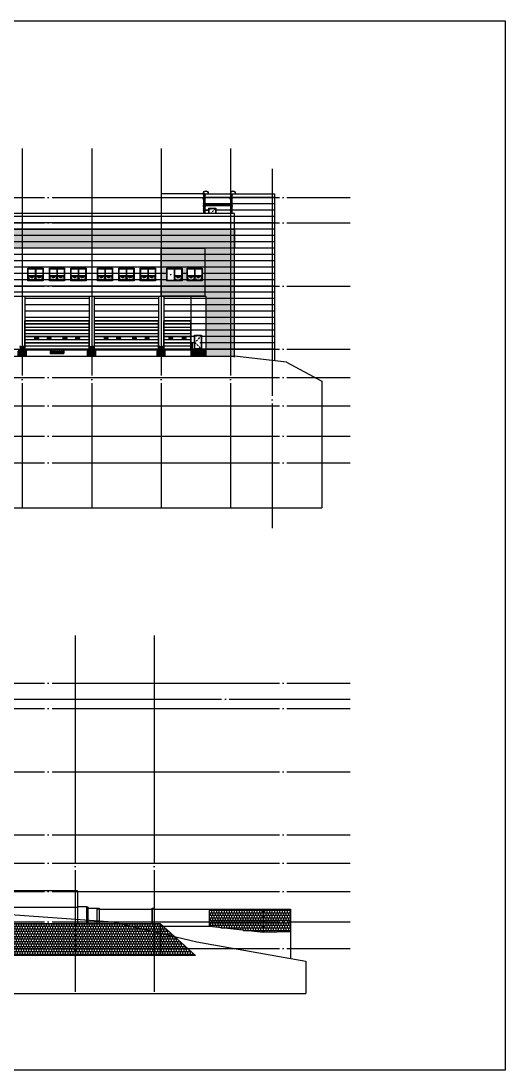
# Model space of a CAD drawing. Header units: millimetres. Extents: x -8000 to 205000, y 0 to 166200.
# Drawn here: x 128344 to 205000, y 0 to 166200 of the extents above; entities that cross this region are included whole.
import ezdxf

# ---------------------------------------------------------------- set-up
doc = ezdxf.new("R2010")
doc.units = ezdxf.units.MM
doc.header["$LTSCALE"] = 600
doc.header["$MEASUREMENT"] = 0
doc.linetypes.add('CEN', pattern=[62, 60, -1, 0, -1])
doc.linetypes.add('DASHED', pattern=[0.75, 0.5, -0.25])
doc.layers.get('0').update_dxf_attribs({"linetype": 'CONTINUOUS'})
for name, color, linetype in [('A-ANNO-SYMB', 7, 'CONTINUOUS'), ('A-CEN', 1, 'CEN'), ('A-CEN3', 1, 'CEN'), ('A-ELEV-GL', 2, 'CONTINUOUS'), ('A-ELEV-HAT1', 253, 'CONTINUOUS'), ('A-ELEV-MATR1', 8, 'CONTINUOUS'), ('A-ELEV-MATR3', 6, 'CONTINUOUS'), ('A-ELEV-MATR4', 9, 'CONTINUOUS'), ('A-ELEV-OUT1', 2, 'CONTINUOUS'), ('A-ELEV-OUT2', 3, 'CONTINUOUS'), ('A-ELEV-OUT3', 6, 'CONTINUOUS'), ('A-ELEV-OUT4', 9, 'CONTINUOUS'), ('A-ELEV-OUT5', 4, 'CONTINUOUS'), ('A-ELEV-WIN', 4, 'CONTINUOUS'), ('A-ELEV-WIN-OPEN', 6, 'DASHED'), ('A-ELEV-WIN-PAT3', 252, 'CONTINUOUS'), ('A-SECT-ELEV', 8, 'CONTINUOUS'), ('ELE2', 3, 'CONTINUOUS'), ('색상1', 252, 'CONTINUOUS'), ('색상2', 40, 'CONTINUOUS'), ('충돌방지대', 6, 'CONTINUOUS')]:
    doc.layers.add(name, color=color, linetype=linetype)
doc.layers.add('Defpoint', color=161, linetype='CONTINUOUS', plot=False)
pattern_1 = [(0, (-2782051.82, 626925.8), (0, 400), []), (90, (-2782051.82, 626925.78), (-200, 400), [400, -400])]

# ---------------------------------------------------------------- blocks, each defined once
blk = doc.blocks.new('G$C32E273B9')
at = {"layer": 'A-CEN3'}
for p, q in [((410, 2350), (853, 2350)), ((410, 550), (853, 550))]:
    blk.add_line(p, q, dxfattribs=at)
at = {"layer": 'A-ELEV-MATR3'}
for p, q in [((0, 2575), (0, 2500)), ((40, 2575), (40, 2500)), ((570, 2380), (579, 2380)), ((579, 2365), (570, 2365)), ((579, 2335), (570, 2335)), ((570, 2320), (579, 2320)), ((579, 2380), (579, 2320)), ((579, 2365), (750, 2365)), ((579, 2335), (750, 2335)), ((750, 2575), (750, 2500)), ((750, 2500), (750, 1500)), ((790, 2575), (790, 2500)), ((790, 2500), (790, 1500)), ((570, 580), (579, 580)), ((579, 565), (570, 565)), ((579, 535), (570, 535)), ((570, 520), (579, 520)), ((579, 580), (579, 520)), ((579, 565), (750, 565)), ((579, 535), (750, 535)), ((750, 1350), (750, -600)), ((790, 1350), (790, -600))]:
    blk.add_line(p, q, dxfattribs=at)
for centre in [(770, 2500), (770, 2200), (770, 1900), (770, 1600), (770, 1300), (770, 1000), (770, 700), (770, 400), (770, 100), (770, -200)]:
    blk.add_circle(centre, 10, dxfattribs=at)
for centre, radius, start, end in [((395, 2575), 395, 0, 180), ((395, 2575), 355, 0, 180), ((750, 2350), 15, 270, 90), ((750, 550), 15, 270, 90)]:
    blk.add_arc(centre, radius, start, end, dxfattribs=at)
blk = doc.blocks.new('기둥 충돌방지-01')
at = {"layer": 'A-ELEV-HAT1'}
h = blk.add_hatch(color=256, dxfattribs=at)
h.dxf.hatch_style = 1
edge = h.paths.add_edge_path()
edge.add_line((0, 612), (0, 367))
edge.add_line((0, 367), (212, 558))
edge.add_line((212, 558), (212, 800))
edge.add_arc((162, 800), 50, 0, 2.91946)
edge.add_line((212, 803), (0, 612))
edge = h.paths.add_edge_path()
edge.add_line((800, 1087), (800, 1331))
edge.add_line((800, 1331), (292, 875))
edge.add_arc((162, 800), 150, 360, 29.84213, ccw=False)
edge.add_line((312, 800), (312, 648))
edge.add_line((312, 648), (488, 806))
edge.add_arc((638, 800), 150, 90, 177.65554, ccw=False)
edge.add_line((638, 950), (648, 950))
edge.add_line((648, 950), (800, 1087))
h.paths.add_polyline_path([(0, 0), (138, 0), (212, 67), (212, 312), (0, 119)])
h.paths.add_polyline_path([(488, 8), (488, 95), (381, 0), (448, 0), (448, 8)])
h.paths.add_polyline_path([(588, 184), (588, 8), (628, 8), (628, 0), (641, 0), (800, 141), (800, 371)])
h.paths.add_polyline_path([(488, 563), (312, 403), (312, 158), (488, 318)])
h.paths.add_polyline_path([(0, 950), (104, 950), (715, 1500), (443, 1500), (0, 1102)])
h.paths.add_polyline_path([(588, 654), (588, 409), (800, 602), (800, 847)])
h.paths.add_polyline_path([(0, 1346), (171, 1500), (0, 1500)])
for points in [[(0, 1346), (171, 1500), (0, 1500)], [(0, 950), (104, 950), (715, 1500), (443, 1500), (0, 1102)], [(0, 0), (138, 0), (212, 67), (212, 312), (0, 119)], [(488, 563), (312, 403), (312, 158), (488, 318)], [(488, 8), (488, 95), (381, 0), (448, 0), (448, 8)], [(588, 654), (588, 409), (800, 602), (800, 847)], [(588, 184), (588, 8), (628, 8), (628, 0), (641, 0), (800, 141), (800, 371)]]:
    blk.add_lwpolyline(points, close=True, dxfattribs=at)
for points in [[(0, 612), (0, 367), (212, 558), (212, 800, 0.0127392), (212, 803)], [(800, 1087), (800, 1331), (292, 875, -0.1309518), (312, 800), (312, 648), (488, 806, -0.4022789), (638, 950), (648, 950)]]:
    blk.add_lwpolyline(points, format="xyb", close=True, dxfattribs=at)
at = {"layer": 'A-ELEV-OUT1'}
for p, q in [((0, 0), (0, 850)), ((800, 0), (800, 850))]:
    blk.add_line(p, q, dxfattribs=at)
at = {"layer": 'A-ELEV-OUT4'}
for p, q in [((0, 1102), (443, 1500)), ((0, 1346), (171, 1500)), ((0, 1500), (800, 1500)), ((0, 612), (212, 803)), ((0, 367), (212, 558)), ((0, 119), (212, 312)), ((104, 950), (715, 1500)), ((138, 0), (212, 67)), ((312, 893), (800, 1331)), ((312, 648), (488, 806)), ((312, 403), (488, 563)), ((312, 158), (488, 318)), ((381, 0), (488, 95)), ((588, 654), (800, 847)), ((588, 409), (800, 602)), ((588, 184), (800, 371)), ((641, 0), (800, 141)), ((648, 950), (800, 1087)), ((493, 0), (493, 0))]:
    blk.add_line(p, q, dxfattribs=at)
at = {"layer": '충돌방지대'}
for p, q in [((-296, 8), (-116, 8)), ((-296, 0), (-296, 8)), ((-256, 8), (-256, 800)), ((-156, 8), (-156, 800)), ((-116, 0), (-116, 8)), ((-106, 950), (162, 950)), ((-106, 850), (162, 850)), ((172, 8), (352, 8)), ((172, 0), (172, 8)), ((212, 800), (212, 8)), ((312, 800), (312, 8)), ((352, 0), (352, 8)), ((628, 8), (448, 8)), ((448, 0), (448, 8)), ((488, 800), (488, 8)), ((588, 800), (588, 8)), ((628, 0), (628, 8)), ((906, 950), (638, 950)), ((906, 850), (638, 850)), ((1096, 8), (916, 8)), ((916, 0), (916, 8)), ((956, 8), (956, 800)), ((1056, 8), (1056, 800)), ((1096, 0), (1096, 8)), ((-296, 0), (-116, 0)), ((172, 0), (352, 0)), ((628, 0), (448, 0)), ((1096, 0), (916, 0))]:
    blk.add_line(p, q, dxfattribs=at)
for centre, radius, start, end in [((-106, 800), 150, 90, 180), ((-106, 800), 50, 90, 180), ((162, 800), 150, 0, 90), ((162, 800), 50, 0, 90), ((638, 800), 150, 90, 180), ((638, 800), 50, 90, 180), ((906, 800), 150, 0, 90), ((906, 800), 50, 0, 90)]:
    blk.add_arc(centre, radius, start, end, dxfattribs=at)
blk = doc.blocks.new('SD-H2200x1100')
at = {"layer": 'A-ELEV-OUT2'}
blk.add_lwpolyline([(1100, 0), (1100, 2200), (0, 2200), (0, 0)], close=True, dxfattribs=at)
at = {"layer": 'A-ELEV-WIN'}
for p, q in [((1055, 2155), (45, 2155)), ((45, 2155), (45, 0)), ((1055, 0), (1055, 2155)), ((45, 50), (1055, 50)), ((108, 994), (255, 994)), ((143, 974), (227, 974))]:
    blk.add_line(p, q, dxfattribs=at)
blk.add_lwpolyline([(734, 2116), (734, 2049), (1007, 2049), (1007, 2116)], close=True, dxfattribs=at)
for centre, radius, start, end in [((108, 975), 37.3, 22.93351, 359.06151), ((108, 974), 20, 90, 316.79224), ((160, 926), 51.4, 109.86738, 137.31229), ((228, 1011), 37.2, 267.58008, 322.19896), ((255, 991), 3, 13.27695, 90), ((252, 991), 6.09, 339.58624, 13.27695)]:
    blk.add_arc(centre, radius, start, end, dxfattribs=at)
at = {"layer": 'A-ELEV-WIN-OPEN'}
for p, q in [((45, 2155), (1055, 1050)), ((1055, 1050), (50, 50))]:
    blk.add_line(p, q, dxfattribs=at)
blk = doc.blocks.new('G$C945EDCAA')
at = {"layer": 'A-ANNO-SYMB'}
blk.add_hatch(color=10, dxfattribs=at).paths.add_polyline_path([(433, 1106), (616, 821), (788, 1106)])
at = {"layer": 'A-ELEV-WIN'}
for p, q in [((-20830, 1940), (-20830, 60)), ((-20800, 2000), (-20800, 0)), ((-20770, 1940), (-20770, 60)), ((-17430, 1940), (-17430, 60)), ((-17400, 2000), (-17400, 0)), ((-17370, 1940), (-17370, 60)), ((-14030, 1940), (-14030, 60)), ((-14000, 2000), (-14000, 0)), ((-13970, 1940), (-13970, 60)), ((-9830, 1940), (-9830, 60)), ((-9800, 2000), (-9800, 0)), ((-9770, 1940), (-9770, 60)), ((-6430, 1940), (-6430, 60)), ((-6400, 2000), (-6400, 0)), ((-6370, 1940), (-6370, 60)), ((-3030, 1940), (-3030, 60)), ((-3000, 2000), (-3000, 0)), ((-2970, 1940), (-2970, 60)), ((1170, 1940), (1170, 60)), ((1200, 2000), (1200, 0)), ((1230, 1940), (1230, 60)), ((4370, 1940), (4370, 60)), ((4400, 2000), (4400, 0)), ((4430, 1940), (4430, 60)), ((-20830, 800), (-21940, 800)), ((-20830, 740), (-21940, 740)), ((-19660, 800), (-20770, 800)), ((-19660, 740), (-20770, 740)), ((-17430, 800), (-18540, 800)), ((-17430, 740), (-18540, 740)), ((-16260, 800), (-17370, 800)), ((-16260, 740), (-17370, 740)), ((-14030, 800), (-15140, 800)), ((-14030, 740), (-15140, 740)), ((-12860, 800), (-13970, 800)), ((-12860, 740), (-13970, 740)), ((-9830, 800), (-10940, 800)), ((-9830, 740), (-10940, 740)), ((-8660, 800), (-9770, 800)), ((-8660, 740), (-9770, 740)), ((-6430, 800), (-7540, 800)), ((-6430, 740), (-7540, 740)), ((-5260, 800), (-6370, 800)), ((-5260, 740), (-6370, 740)), ((-3030, 800), (-4140, 800)), ((-3030, 740), (-4140, 740)), ((-1860, 800), (-2970, 800)), ((-1860, 740), (-2970, 740)), ((2340, 800), (1230, 800)), ((2340, 740), (1230, 740)), ((4370, 800), (3260, 800)), ((4370, 740), (3260, 740)), ((5540, 800), (4430, 800)), ((5540, 740), (4430, 740))]:
    blk.add_line(p, q, dxfattribs=at)
for points in [[(-22000, 2000), (-19600, 2000), (-19600, 0), (-22000, 0)], [(-21940, 1940), (-19660, 1940), (-19660, 60), (-21940, 60)], [(-18600, 2000), (-16200, 2000), (-16200, 0), (-18600, 0)], [(-18540, 1940), (-16260, 1940), (-16260, 60), (-18540, 60)], [(-15200, 2000), (-12800, 2000), (-12800, 0), (-15200, 0)], [(-15140, 1940), (-12860, 1940), (-12860, 60), (-15140, 60)], [(-11000, 2000), (-8600, 2000), (-8600, 0), (-11000, 0)], [(-10940, 1940), (-8660, 1940), (-8660, 60), (-10940, 60)], [(-7600, 2000), (-5200, 2000), (-5200, 0), (-7600, 0)], [(-7540, 1940), (-5260, 1940), (-5260, 60), (-7540, 60)], [(-4200, 2000), (-1800, 2000), (-1800, 0), (-4200, 0)], [(-4140, 1940), (-1860, 1940), (-1860, 60), (-4140, 60)], [(0, 2000), (2400, 2000), (2400, 0), (0, 0)], [(60, 1940), (2340, 1940), (2340, 60), (60, 60)], [(3200, 2000), (5600, 2000), (5600, 0), (3200, 0)], [(3260, 1940), (5540, 1940), (5540, 60), (3260, 60)], [(-21940, 740), (-20830, 740), (-20830, 60), (-21940, 60)], [(-21880, 680), (-20890, 680), (-20890, 120), (-21880, 120)], [(-20710, 680), (-19720, 680), (-19720, 120), (-20710, 120)], [(-18540, 740), (-17430, 740), (-17430, 60), (-18540, 60)], [(-18480, 680), (-17490, 680), (-17490, 120), (-18480, 120)], [(-17310, 680), (-16320, 680), (-16320, 120), (-17310, 120)], [(-15140, 740), (-14030, 740), (-14030, 60), (-15140, 60)], [(-15080, 680), (-14090, 680), (-14090, 120), (-15080, 120)], [(-13910, 680), (-12920, 680), (-12920, 120), (-13910, 120)], [(-10940, 740), (-9830, 740), (-9830, 60), (-10940, 60)], [(-10880, 680), (-9890, 680), (-9890, 120), (-10880, 120)], [(-9710, 680), (-8720, 680), (-8720, 120), (-9710, 120)], [(-7540, 740), (-6430, 740), (-6430, 60), (-7540, 60)], [(-7480, 680), (-6490, 680), (-6490, 120), (-7480, 120)], [(-6310, 680), (-5320, 680), (-5320, 120), (-6310, 120)], [(-4140, 740), (-3030, 740), (-3030, 60), (-4140, 60)], [(-4080, 680), (-3090, 680), (-3090, 120), (-4080, 120)], [(-2910, 680), (-1920, 680), (-1920, 120), (-2910, 120)], [(1290, 680), (2280, 680), (2280, 120), (1290, 120)], [(3260, 740), (4370, 740), (4370, 60), (3260, 60)], [(3320, 680), (4310, 680), (4310, 120), (3320, 120)], [(4490, 680), (5480, 680), (5480, 120), (4490, 120)]]:
    blk.add_lwpolyline(points, close=True, dxfattribs=at)
at = {"layer": 'A-ELEV-WIN-OPEN'}
for points in [[(-20890, 120), (-21385, 680), (-21880, 120)], [(-19720, 120), (-20215, 680), (-20710, 120)], [(-17490, 120), (-17985, 680), (-18480, 120)], [(-16320, 120), (-16815, 680), (-17310, 120)], [(-14090, 120), (-14585, 680), (-15080, 120)], [(-12920, 120), (-13415, 680), (-13910, 120)], [(-9890, 120), (-10385, 680), (-10880, 120)], [(-8720, 120), (-9215, 680), (-9710, 120)], [(-6490, 120), (-6985, 680), (-7480, 120)], [(-5320, 120), (-5815, 680), (-6310, 120)], [(-3090, 120), (-3585, 680), (-4080, 120)], [(-1920, 120), (-2415, 680), (-2910, 120)], [(2280, 120), (1785, 680), (1290, 120)], [(4310, 120), (3815, 680), (3320, 120)], [(5480, 120), (4985, 680), (4490, 120)]]:
    blk.add_lwpolyline(points, dxfattribs=at)
blk = doc.blocks.new('G$C04664585')
at = {"layer": 'A-ELEV-MATR4', "transparency": 33554687}
h = blk.add_hatch(dxfattribs=at)
h.set_pattern_fill('AR-B88', color=256, scale=50)
h.set_pattern_definition([(0, (-1479982.2, 311124.2), (0, 400), []), (90, (-1479982.21, 311124.22), (-200, 400), [400, -400])])
h.paths.add_polyline_path([(27124, 0), (21570, 0), (27124, 5000)])
h = blk.add_hatch(dxfattribs=at)
h.set_pattern_fill('AR-B88', color=256, scale=50)
h.set_pattern_definition([(0, (-1461808.36, 311124.2), (0, 400), []), (90, (-1461808.36, 311124.22), (-200, 400), [400, -400])])
h.paths.add_polyline_path([(27124, 0), (27124, 5000), (55330, 5000), (55330, 0)])
at = {"layer": 'A-ELEV-MATR4', "flags": 128}
for points in [[(21570, 0), (27124, 5000), (55330, 5000)], [(27124, 5000), (27124, 0)], [(55330, 0), (55330, 5000)], [(21570, 0), (55330, 0)]]:
    blk.add_lwpolyline(points, dxfattribs=at)
blk = doc.blocks.new('도크레벨러 ELE')
at = {"layer": 'A-ELEV-MATR4'}
h = blk.add_hatch(dxfattribs=at)
h.set_pattern_fill('CROSS', color=256, scale=10)
h.set_pattern_definition([(0, (11831.08, -9773.404), (63.5, 63.5), [31.75, -95.25]), (90, (11846.96, -9789.28), (-63.5, 63.5), [31.75, -95.25])])
h.paths.add_polyline_path([(998, -390), (998, -200), (998, 0), (-1002, 0), (-1002, -200), (-1002, -390)])
at = {"layer": 'A-ELEV-OUT2'}
for p, q in [((-1100, 0), (-1100, -675)), ((-1025, 0), (-1025, -675)), ((1025, 0), (1025, -675)), ((1100, 0), (1100, -675)), ((-1025, -600), (1025, -600))]:
    blk.add_line(p, q, dxfattribs=at)
blk.add_lwpolyline([(-1100, -675), (1100, -675), (1100, -600)], dxfattribs=at)
at = {"layer": 'A-ELEV-OUT3'}
for p, q in [((-1000, 0), (-1000, -500)), ((1000, 0), (1000, -500)), ((-1002, -390), (998, -390)), ((-1000, -450), (1000, -450)), ((-880, -450), (-880, -500)), ((880, -450), (880, -500))]:
    blk.add_line(p, q, dxfattribs=at)
for points in [[(1000, -500), (-1000, -500), (-1000, -600), (1000, -600)], [(1000, -600), (1000, -500)]]:
    blk.add_lwpolyline(points, dxfattribs=at)
for points in [[(-795, -547), (-810, -547), (-810, -367), (-795, -367)], [(-680, -547), (-695, -547), (-695, -367), (-680, -367)], [(680, -547), (695, -547), (695, -367), (680, -367)], [(795, -547), (810, -547), (810, -367), (795, -367)]]:
    blk.add_lwpolyline(points, close=True, dxfattribs=at)
at = {"layer": 'ELE2'}
blk.add_line((-1025, 0), (1025, 0), dxfattribs=at)
blk = doc.blocks.new('od-h5000')
at = {"layer": 'A-ELEV-OUT2'}
for p, q in [((10200, -500), (0, -500)), ((0, -500), (0, -5000)), ((10200, -5000), (10200, -500)), ((10200, -5000), (0, -5000))]:
    blk.add_line(p, q, dxfattribs=at)
at = {"layer": 'A-ELEV-WIN-PAT3'}
for p, q in [((30, -4970), (30, -530)), ((30, -530), (10170, -530)), ((10170, -530), (10170, -4970)), ((1550, -3205), (1550, -3295)), ((1575, -3205), (1575, -3295)), ((1630, -3125), (2070, -3125)), ((1630, -3150), (2070, -3150)), ((1788, -3234), (1823, -3270)), ((1789, -3194), (1903, -3303)), ((1789, -3216), (1861, -3286)), ((2125, -3205), (2125, -3295)), ((2150, -3205), (2150, -3295)), ((3550, -3205), (3550, -3295)), ((3575, -3205), (3575, -3295)), ((3630, -3125), (4070, -3125)), ((3630, -3150), (4070, -3150)), ((3788, -3234), (3823, -3270)), ((3789, -3194), (3903, -3303)), ((3789, -3216), (3861, -3286)), ((4125, -3205), (4125, -3295)), ((4150, -3205), (4150, -3295)), ((6050, -3205), (6050, -3295)), ((6075, -3205), (6075, -3295)), ((6130, -3125), (6570, -3125)), ((6130, -3150), (6570, -3150)), ((6288, -3234), (6323, -3270)), ((6289, -3194), (6403, -3303)), ((6289, -3216), (6361, -3286)), ((6625, -3205), (6625, -3295)), ((6650, -3205), (6650, -3295)), ((8050, -3205), (8050, -3295)), ((8075, -3205), (8075, -3295)), ((8130, -3125), (8570, -3125)), ((8130, -3150), (8570, -3150)), ((8288, -3234), (8323, -3270)), ((8289, -3194), (8403, -3303)), ((8289, -3216), (8361, -3286)), ((8625, -3205), (8625, -3295)), ((8650, -3205), (8650, -3295)), ((30, -4970), (10170, -4970)), ((1630, -3350), (2070, -3350)), ((1630, -3375), (2070, -3375)), ((3630, -3350), (4070, -3350)), ((3630, -3375), (4070, -3375)), ((6130, -3350), (6570, -3350)), ((6130, -3375), (6570, -3375)), ((8130, -3350), (8570, -3350)), ((8130, -3375), (8570, -3375))]:
    blk.add_line(p, q, dxfattribs=at)
for points in [[(30, -500), (10170, -500)], [(30, -1000), (10170, -1000)], [(30, -1500), (10170, -1500)], [(30, -2000), (10170, -2000)], [(30, -2500), (10170, -2500)], [(30, -3000), (10170, -3000)], [(30, -3500), (10170, -3500)], [(30, -4000), (10170, -4000)], [(30, -4500), (10170, -4500)], [(30, -5000), (10170, -5000)]]:
    blk.add_lwpolyline(points, dxfattribs=at)
for centre, radius, start, end in [((1630, -3205), 80, 90, 180), ((1630, -3295), 80, 180, 270), ((1630, -3205), 55, 90, 180), ((1630, -3295), 55, 180, 270), ((2070, -3205), 80, 0, 90), ((2070, -3205), 55, 0, 90), ((2070, -3295), 80, 270, 0), ((2070, -3295), 55, 270, 0), ((3630, -3205), 80, 90, 180), ((3630, -3295), 80, 180, 270), ((3630, -3205), 55, 90, 180), ((3630, -3295), 55, 180, 270), ((4070, -3205), 80, 0, 90), ((4070, -3205), 55, 0, 90), ((4070, -3295), 80, 270, 0), ((4070, -3295), 55, 270, 0), ((6130, -3205), 80, 90, 180), ((6130, -3295), 80, 180, 270), ((6130, -3205), 55, 90, 180), ((6130, -3295), 55, 180, 270), ((6570, -3205), 80, 0, 90), ((6570, -3205), 55, 0, 90), ((6570, -3295), 80, 270, 0), ((6570, -3295), 55, 270, 0), ((8130, -3205), 80, 90, 180), ((8130, -3295), 80, 180, 270), ((8130, -3205), 55, 90, 180), ((8130, -3295), 55, 180, 270), ((8570, -3205), 80, 0, 90), ((8570, -3205), 55, 0, 90), ((8570, -3295), 80, 270, 0), ((8570, -3295), 55, 270, 0)]:
    blk.add_arc(centre, radius, start, end, dxfattribs=at)
blk = doc.blocks.new('G$C96EAABE0')
at = {"layer": 'A-ELEV-OUT2'}
for p, q in [((4300, 4400), (0, 4400)), ((0, 4400), (0, -100)), ((4300, -100), (4300, 4400)), ((4300, -100), (0, -100))]:
    blk.add_line(p, q, dxfattribs=at)
at = {"layer": 'A-ELEV-WIN-PAT3'}
for p, q in [((30, -70), (30, 4370)), ((30, 4370), (4270, 4370)), ((4270, 4370), (4270, -70)), ((800, 1695), (800, 1605)), ((825, 1695), (825, 1605)), ((880, 1775), (1320, 1775)), ((880, 1750), (1320, 1750)), ((1038, 1666), (1073, 1630)), ((1039, 1706), (1153, 1597)), ((1039, 1684), (1111, 1614)), ((1375, 1695), (1375, 1605)), ((1400, 1695), (1400, 1605)), ((2900, 1695), (2900, 1605)), ((2925, 1695), (2925, 1605)), ((2980, 1775), (3420, 1775)), ((2980, 1750), (3420, 1750)), ((3138, 1666), (3173, 1630)), ((3139, 1706), (3253, 1597)), ((3139, 1684), (3211, 1614)), ((3475, 1695), (3475, 1605)), ((3500, 1695), (3500, 1605)), ((880, 1550), (1320, 1550)), ((880, 1525), (1320, 1525)), ((2980, 1550), (3420, 1550)), ((2980, 1525), (3420, 1525)), ((30, -70), (4270, -70))]:
    blk.add_line(p, q, dxfattribs=at)
for points in [[(30, 4400), (4270, 4400)], [(30, 3900), (4270, 3900)], [(30, 3400), (4270, 3400)], [(30, 2900), (4270, 2900)], [(30, 2400), (4270, 2400)], [(30, 1900), (4270, 1900)], [(30, 1400), (4270, 1400)], [(30, 900), (4270, 900)], [(30, 400), (4270, 400)], [(30, -100), (4270, -100)]]:
    blk.add_lwpolyline(points, dxfattribs=at)
for centre, radius, start, end in [((880, 1695), 80, 90, 180), ((880, 1695), 55, 90, 180), ((1320, 1695), 80, 0, 90), ((1320, 1695), 55, 0, 90), ((2980, 1695), 80, 90, 180), ((2980, 1695), 55, 90, 180), ((3420, 1695), 80, 0, 90), ((3420, 1695), 55, 0, 90), ((880, 1605), 80, 180, 270), ((880, 1605), 55, 180, 270), ((1320, 1605), 80, 270, 0), ((1320, 1605), 55, 270, 0), ((2980, 1605), 80, 180, 270), ((2980, 1605), 55, 180, 270), ((3420, 1605), 80, 270, 0), ((3420, 1605), 55, 270, 0)]:
    blk.add_arc(centre, radius, start, end, dxfattribs=at)

msp = doc.modelspace()

# ---------------------------------------------------------------- hatches: boundary and pattern name
at = {"layer": 'A-ELEV-MATR4', "transparency": 33554687}
h = msp.add_hatch(dxfattribs=at)
h.set_pattern_fill('AR-B88', color=256, scale=50, angle=180)
h.set_pattern_definition(pattern_1)
h.paths.add_polyline_path([(158179, 25463), (158179, 23363), (158179, 22734), (166753, 21763), (166753, 25463)])
h = msp.add_hatch(dxfattribs=at)
h.set_pattern_fill('AR-B88', color=256, scale=50, angle=180)
h.set_pattern_definition(pattern_1)
h.paths.add_polyline_path([(166753, 21763), (171026, 21896), (171026, 25463), (166753, 25463)])
at = {"layer": '색상1'}
h = msp.add_hatch(color=256, dxfattribs=at)
h.dxf.hatch_style = 1
h.paths.add_polyline_path([(162144, 130212), (90044, 130212), (90044, 133212), (162144, 133212)])
h = msp.add_hatch(color=256, dxfattribs=at)
h.dxf.hatch_style = 1
h.paths.add_polyline_path([(157844, 113112), (162144, 113112), (162144, 130212), (157644, 130212), (157644, 113112)])
at = {"layer": '색상2'}
h = msp.add_hatch(color=256, dxfattribs=at)
h.dxf.hatch_style = 1
h.paths.add_polyline_path([(150544, 130212), (157644, 130212), (157644, 122612), (150544, 122612)])
h.paths.add_polyline_path([(151444, 127012), (153844, 127012), (153844, 125012), (151444, 125012)], flags=16)
h.paths.add_polyline_path([(154644, 127012), (157044, 127012), (157044, 125012), (154644, 125012)], flags=16)

# ---------------------------------------------------------------- linework, layer by layer
for points in [[(158179, 22734), (158179, 23363), (158179, 25463)], [(171026, 25463), (171026, 21896), (166753, 21763), (158179, 22734)], [(158267, 22724), (150913, 22724)]]:
    msp.add_lwpolyline(points)
at = {"flags": 128}
msp.add_lwpolyline([(166753, 21763), (166753, 25463)], dxfattribs=at)
at = {"layer": 'A-CEN'}
for p, q in [((128544, 146012), (128544, 89065)), ((139544, 146012), (139544, 89065)), ((150544, 146012), (150544, 89065)), ((161544, 146012), (161544, 89065)), ((168144, 142786), (168144, 85839)), ((21669, 138212), (180455, 138212)), ((21669, 134212), (180455, 134212)), ((21669, 124212), (180455, 124212)), ((21669, 114212), (180455, 114212)), ((21669, 109712), (180455, 109712)), ((21669, 105212), (180455, 105212)), ((21669, 100412), (180455, 100412)), ((21669, 96212), (180455, 96212)), ((136920, 68863), (136920, 12402)), ((149420, 68863), (149420, 12402)), ((21669, 61263), (180455, 61263)), ((86920, 58763), (180455, 58763)), ((21669, 57263), (180455, 57263)), ((21669, 47263), (180455, 47263)), ((21669, 37263), (180455, 37263)), ((21669, 32763), (180455, 32763)), ((21669, 28263), (180455, 28263)), ((21669, 23463), (180455, 23463)), ((21669, 19263), (180455, 19263))]:
    msp.add_line(p, q, dxfattribs=at)
at = {"layer": 'A-ELEV-GL'}
msp.add_line((61944, 113112), (162144, 113112), dxfattribs=at)
for points in [[(170416, 112132), (162144, 113112)], [(170416, 112132), (175974, 109112)]]:
    msp.add_lwpolyline(points, dxfattribs=at)
at = {"layer": 'A-ELEV-MATR1'}
for p, q in [((157444, 138812), (150544, 138812)), ((150544, 138812), (150544, 135862)), ((168494, 138212), (157444, 138212)), ((168494, 137212), (157444, 137212)), ((168494, 135212), (61944, 135212)), ((157444, 136212), (158094, 136212)), ((158094, 136212), (157444, 136212)), ((168494, 136212), (159194, 136212)), ((168494, 134212), (61944, 134212)), ((168494, 133212), (61944, 133212)), ((168494, 132212), (61944, 132212)), ((168494, 131212), (61944, 131212)), ((168494, 130212), (61944, 130212)), ((168494, 129212), (61944, 129212)), ((168494, 128212), (61944, 128212)), ((168494, 127212), (61944, 127212)), ((151444, 126212), (102244, 126212)), ((151444, 125212), (102244, 125212)), ((154644, 126212), (153844, 126212)), ((154644, 125212), (153844, 125212)), ((168494, 126212), (157044, 126212)), ((168494, 125212), (157044, 125212)), ((168494, 124212), (61944, 124212)), ((168494, 123212), (61944, 123212)), ((139144, 122212), (128944, 122212)), ((150144, 122212), (139944, 122212)), ((168494, 122212), (150944, 122212)), ((139144, 121212), (128944, 121212)), ((139144, 120212), (128944, 120212)), ((150144, 121212), (139944, 121212)), ((150144, 120212), (139944, 120212)), ((168494, 121212), (150944, 121212)), ((168494, 120212), (150944, 120212)), ((139144, 119212), (128944, 119212)), ((139144, 118212), (128944, 118212)), ((150144, 119212), (139944, 119212)), ((150144, 118212), (139944, 118212)), ((168494, 119212), (150944, 119212)), ((168494, 118212), (150944, 118212)), ((139144, 117212), (128944, 117212)), ((150144, 117212), (139944, 117212)), ((168494, 117212), (150944, 117212)), ((139144, 116212), (128944, 116212)), ((139144, 115212), (128944, 115212)), ((150144, 116212), (139944, 116212)), ((150144, 115212), (139944, 115212)), ((155844, 116212), (150944, 116212)), ((155844, 115212), (150944, 115212)), ((168494, 116212), (156944, 116212)), ((168494, 115212), (156944, 115212)), ((139144, 114212), (128944, 114212)), ((150144, 114212), (139944, 114212)), ((168494, 114212), (150944, 114212))]:
    msp.add_line(p, q, dxfattribs=at)
at = {"layer": 'A-ELEV-MATR3'}
for p, q in [((157269, 138038), (157269, 135712)), ((157369, 138038), (157369, 135712)), ((161569, 138038), (161569, 135712)), ((161669, 138038), (161669, 135712))]:
    msp.add_line(p, q, dxfattribs=at)
for points in [[(157444, 138038), (157194, 138038), (157194, 138288), (157444, 138288)], [(157249, 137928), (157249, 137948), (157389, 137948), (157389, 137928)], [(157249, 137928), (157249, 137948), (157444, 137948), (157444, 137928)], [(161744, 138038), (161494, 138038), (161494, 138288), (161744, 138288)], [(161549, 137928), (161549, 137948), (161689, 137948), (161689, 137928)], [(161549, 137928), (161549, 137948), (161744, 137948), (161744, 137928)], [(157249, 137028), (157249, 137048), (157444, 137048), (157444, 137028)], [(157249, 137028), (157249, 137048), (157389, 137048), (157389, 137028)], [(161549, 137028), (161549, 137048), (161744, 137048), (161744, 137028)], [(161549, 137028), (161549, 137048), (161689, 137048), (161689, 137028)], [(157249, 136128), (157249, 136148), (157444, 136148), (157444, 136128)], [(157249, 136128), (157249, 136148), (157389, 136148), (157389, 136128)], [(161549, 136128), (161549, 136148), (161744, 136148), (161744, 136128)], [(161549, 136128), (161549, 136148), (161689, 136148), (161689, 136128)]]:
    msp.add_lwpolyline(points, close=True, dxfattribs=at)
at = {"layer": 'A-ELEV-OUT1'}
for p, q in [((107144, 122612), (157644, 122612)), ((128944, 122612), (128944, 113112)), ((139144, 122612), (139144, 113112)), ((139944, 122612), (139944, 113112)), ((150144, 122612), (150144, 113112)), ((150944, 122612), (150944, 113112)), ((157644, 122612), (157644, 113112)), ((171026, 21896), (171026, 17690))]:
    msp.add_line(p, q, dxfattribs=at)
for points in [[(162144, 112962), (162144, 135712), (61944, 135712), (61944, 112812)], [(59098, 36163), (64613, 35810), (81994, 33223), (87888, 32808), (101935, 28263), (117839, 25263), (142875, 23463), (156194, 20303)], [(149420, 25463), (171026, 25463)], [(156194, 20303), (173455, 17263)]]:
    msp.add_lwpolyline(points, dxfattribs=at)
at = {"layer": 'A-ELEV-OUT2'}
for p, q in [((155244, 115112), (155444, 115112)), ((155244, 115112), (155244, 113112)), ((155444, 115112), (155444, 113112)), ((155444, 114212), (155244, 114212))]:
    msp.add_line(p, q, dxfattribs=at)
msp.add_lwpolyline([(158094, 135712), (158094, 136562), (159194, 136562), (159194, 135712)], dxfattribs=at)
for points in [[(153844, 125012), (151444, 125012), (151444, 127012), (153844, 127012)], [(157044, 125012), (154644, 125012), (154644, 127012), (157044, 127012)], [(150144, 114062), (139944, 114062), (139944, 114212), (150144, 114212)], [(155244, 114062), (150944, 114062), (150944, 114212), (155244, 114212)]]:
    msp.add_lwpolyline(points, close=True, dxfattribs=at)
at = {"layer": 'A-ELEV-OUT2', "elevation": 103000}
for points in [[(132944, 114062), (128944, 114062), (128944, 114212), (132944, 114212)], [(139144, 114063), (135144, 114062), (135144, 114212), (139144, 114213)]]:
    msp.add_lwpolyline(points, close=True, dxfattribs=at)
at = {"layer": 'A-ELEV-OUT5'}
for p, q in [((157444, 138812), (168494, 138812)), ((157444, 138812), (157444, 135712)), ((161744, 138812), (161744, 135712)), ((161744, 138812), (161744, 135712)), ((168494, 138812), (168494, 112360)), ((155244, 122612), (155244, 115112)), ((155444, 114212), (157644, 114212)), ((155444, 114029), (157644, 114029)), ((155444, 113845), (157644, 113845)), ((155444, 113662), (157644, 113662)), ((155444, 113479), (157644, 113479)), ((155444, 113295), (157644, 113295))]:
    msp.add_line(p, q, dxfattribs=at)
for points in [[(161144, 136912), (157644, 136912), (157644, 137062), (161144, 137062)], [(161744, 136912), (160794, 136912), (160794, 137062), (161744, 137062)]]:
    msp.add_lwpolyline(points, close=True, dxfattribs=at)
at = {"layer": 'A-ELEV-WIN'}
for p, q in [((158139, 136517), (159149, 136517)), ((158139, 135712), (158139, 136517)), ((159149, 136517), (159149, 135712))]:
    msp.add_line(p, q, dxfattribs=at)
msp.add_lwpolyline([(158460, 136478), (158460, 136411), (158187, 136411), (158187, 136478)], close=True, dxfattribs=at)
at = {"layer": 'A-ELEV-WIN-OPEN'}
msp.add_line((159149, 136517), (158413, 135712), dxfattribs=at)
at = {"layer": 'A-SECT-ELEV'}
for p, q in [((137320, 28363), (122220, 28363)), ((137320, 28363), (137320, 23163)), ((137320, 25763), (122220, 25763)), ((138720, 25863), (138920, 25863)), ((138720, 25863), (138720, 23163)), ((138720, 25763), (138720, 23163)), ((138920, 25863), (138920, 23163)), ((138920, 25763), (138920, 23163)), ((138920, 25663), (140420, 25663)), ((140420, 25663), (140720, 25663)), ((140420, 23163), (140420, 25663)), ((140720, 25463), (140420, 25463)), ((140720, 25663), (140720, 23163)), ((140720, 25463), (149120, 25463)), ((149120, 25663), (149420, 25663)), ((149120, 23163), (149120, 25663)), ((149120, 25463), (149120, 23163)), ((149420, 25463), (149120, 25463)), ((149420, 25463), (149420, 23163))]:
    msp.add_line(p, q, dxfattribs=at)
msp.add_lwpolyline([(138720, 25863), (137320, 25863)], dxfattribs=at)
at = {"layer": 'Defpoint'}
msp.add_line((29731, 89065), (175974, 89065), dxfattribs=at)
msp.add_lwpolyline([(-8000, 166200), (205000, 166200), (205000, 0), (-8000, 0)], close=True, dxfattribs=at)
for points in [[(175974, 109112), (175974, 89065)], [(173455, 17263), (173455, 12115)], [(21669, 12115), (173455, 12115)]]:
    msp.add_lwpolyline(points, dxfattribs=at)
at = {"layer": '색상1'}
msp.add_lwpolyline([(162144, 130212), (90044, 130212), (90044, 133212), (162144, 133212)], close=True, dxfattribs=at)
at = {"layer": '색상2'}
msp.add_lwpolyline([(150544, 130212), (157444, 130212), (157444, 122612), (150544, 122612)], close=True, dxfattribs=at)

# ---------------------------------------------------------------- block references
at = {"xscale": -1}
for name, p in [('G$C32E273B9', (158014, 136312)), ('G$C32E273B9', (162314, 136312)), ('SD-H2200x1100', (156944, 114212)), ('G$C04664585', (177550, 18163))]:
    msp.add_blockref(name, p, dxfattribs=at)
for name, p in [('G$C945EDCAA', (151444, 125012)), ('od-h5000', (128944, 119212)), ('od-h5000', (139944, 119212)), ('G$C96EAABE0', (150944, 114312)), ('기둥 충돌방지-01', (128144, 113112)), ('도크레벨러 ELE', (134044, 114212, 103000)), ('기둥 충돌방지-01', (139144, 113112)), ('기둥 충돌방지-01', (150144, 113112))]:
    msp.add_blockref(name, p)

doc.saveas('drawing.dxf')
